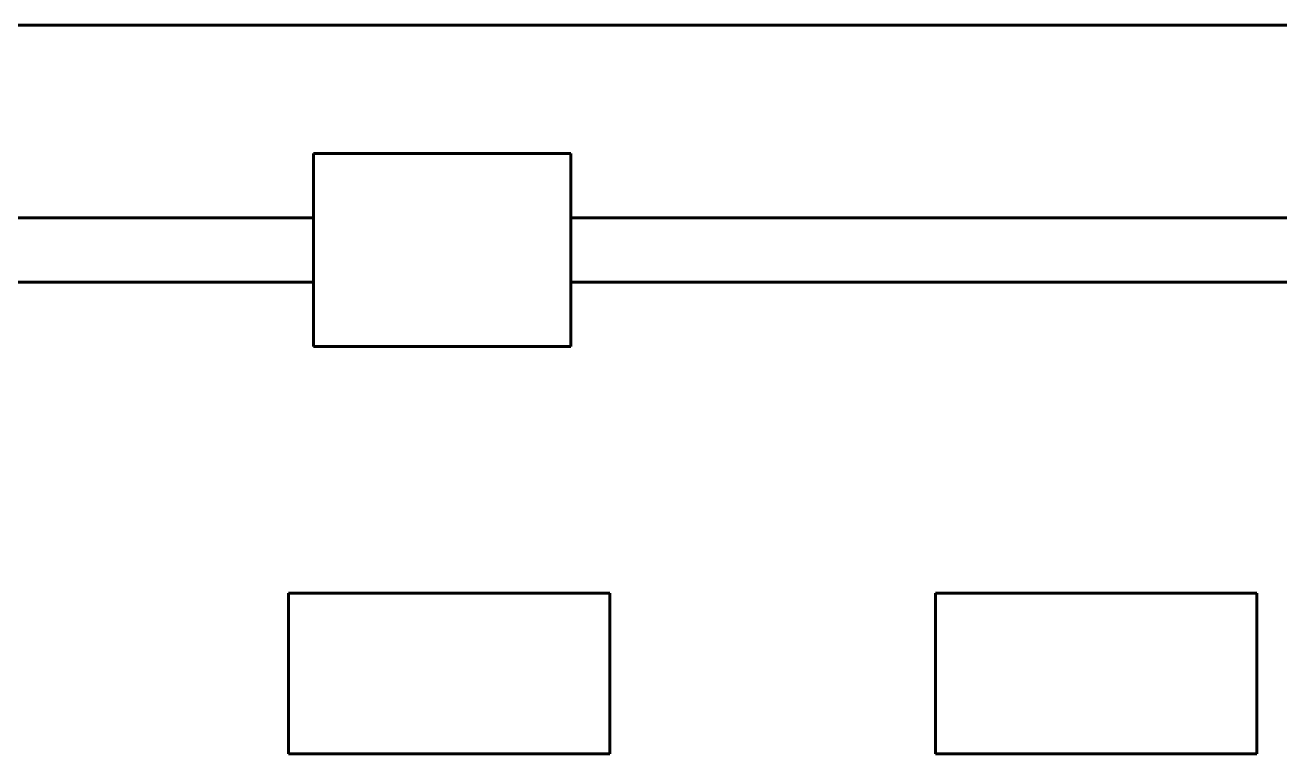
# Model space of a CAD drawing. Extents: x 0 to 297, y 0 to 292.
# Drawn here: x 83.11 to 92.87, y 110.44 to 116.11 of the extents above; entities that cross this region are included whole.
import ezdxf

# ---------------------------------------------------------------- set-up
doc = ezdxf.new("R2010")
doc.units = 0
doc.header["$MEASUREMENT"] = 0
doc.linetypes.add('K5LT_BASIC', pattern=[0])
doc.layers.add('Системный слой', color=7, linetype='Continuous')

# ---------------------------------------------------------------- blocks, each defined once
blk = doc.blocks.new('*U')
at = {"layer": 'Системный слой', "linetype": 'K5LT_BASIC', "lineweight": 60}
for p, q in [((87.6549, 111.6855), (85.1549, 111.6855)), ((85.1549, 111.6855), (85.1549, 110.4355)), ((87.6549, 110.4355), (87.6549, 111.6855)), ((92.6863, 111.6855), (90.1863, 111.6855)), ((90.1863, 111.6855), (90.1863, 110.4355)), ((92.6863, 110.4355), (92.6863, 111.6855)), ((85.1549, 110.4355), (87.6549, 110.4355)), ((90.1863, 110.4355), (92.6863, 110.4355))]:
    blk.add_line(p, q, dxfattribs=at)

msp = doc.modelspace()

# ---------------------------------------------------------------- linework, layer by layer
at = {"layer": 'Системный слой', "linetype": 'K5LT_BASIC', "lineweight": 60}
for p, q in [((109.3503, 116.1064), (63.8503, 116.1064)), ((87.35, 115.1064), (85.35, 115.1064)), ((85.35, 113.6064), (85.35, 115.1064)), ((85.35, 115.1064), (85.35, 113.6064)), ((85.35, 115.1064), (87.35, 115.1064)), ((87.35, 115.1064), (87.35, 113.6064)), ((87.35, 115.1064), (87.35, 113.6064)), ((79.3503, 114.6065), (85.3503, 114.6065)), ((87.3503, 114.6065), (93.3503, 114.6065)), ((85.35, 114.1064), (79.35, 114.1064)), ((93.35, 114.1064), (87.35, 114.1064)), ((87.35, 113.6064), (85.35, 113.6064)), ((85.35, 113.6064), (87.35, 113.6064)), ((86.6, 113.6064), (85.85, 113.6064))]:
    msp.add_line(p, q, dxfattribs=at)

# ---------------------------------------------------------------- block references
at = {"layer": 'Системный слой'}
msp.add_blockref('*U', (0, 0), dxfattribs=at)
msp.add_blockref('*U', (0, 0), dxfattribs=at)
msp.add_blockref('*U', (0, 0), dxfattribs=at)
msp.add_blockref('*U', (0, 0), dxfattribs=at)
msp.add_blockref('*U', (0, 0), dxfattribs=at)
msp.add_blockref('*U', (0, 0), dxfattribs=at)
msp.add_blockref('*U', (0, 0), dxfattribs=at)
msp.add_blockref('*U', (0, 0), dxfattribs=at)
msp.add_blockref('*U', (0, 0), dxfattribs=at)
msp.add_blockref('*U', (0, 0), dxfattribs=at)
msp.add_blockref('*U', (0, 0), dxfattribs=at)
msp.add_blockref('*U', (0, 0), dxfattribs=at)
msp.add_blockref('*U', (0, 0), dxfattribs=at)
msp.add_blockref('*U', (0, 0), dxfattribs=at)
msp.add_blockref('*U', (0, 0), dxfattribs=at)
msp.add_blockref('*U', (0, 0), dxfattribs=at)
msp.add_blockref('*U', (0, 0), dxfattribs=at)
msp.add_blockref('*U', (0, 0), dxfattribs=at)
msp.add_blockref('*U', (0, 0), dxfattribs=at)
msp.add_blockref('*U', (0, 0), dxfattribs=at)
msp.add_blockref('*U', (0, 0), dxfattribs=at)
msp.add_blockref('*U', (0, 0), dxfattribs=at)
msp.add_blockref('*U', (0, 0), dxfattribs=at)
msp.add_blockref('*U', (0, 0), dxfattribs=at)
msp.add_blockref('*U', (0, 0), dxfattribs=at)
msp.add_blockref('*U', (0, 0), dxfattribs=at)
msp.add_blockref('*U', (0, 0), dxfattribs=at)
msp.add_blockref('*U', (0, 0), dxfattribs=at)
msp.add_blockref('*U', (0, 0), dxfattribs=at)
msp.add_blockref('*U', (0, 0), dxfattribs=at)
msp.add_blockref('*U', (0, 0), dxfattribs=at)
msp.add_blockref('*U', (0, 0), dxfattribs=at)
msp.add_blockref('*U', (0, 0), dxfattribs=at)
msp.add_blockref('*U', (0, 0), dxfattribs=at)
msp.add_blockref('*U', (0, 0), dxfattribs=at)
msp.add_blockref('*U', (0, 0), dxfattribs=at)
msp.add_blockref('*U', (0, 0), dxfattribs=at)
msp.add_blockref('*U', (0, 0), dxfattribs=at)
msp.add_blockref('*U', (0, 0), dxfattribs=at)
msp.add_blockref('*U', (0, 0), dxfattribs=at)
msp.add_blockref('*U', (0, 0), dxfattribs=at)
msp.add_blockref('*U', (0, 0), dxfattribs=at)
msp.add_blockref('*U', (0, 0), dxfattribs=at)
msp.add_blockref('*U', (0, 0), dxfattribs=at)
msp.add_blockref('*U', (0, 0), dxfattribs=at)
msp.add_blockref('*U', (0, 0), dxfattribs=at)
msp.add_blockref('*U', (0, 0), dxfattribs=at)
msp.add_blockref('*U', (0, 0), dxfattribs=at)
msp.add_blockref('*U', (0, 0), dxfattribs=at)
msp.add_blockref('*U', (0, 0), dxfattribs=at)
msp.add_blockref('*U', (0, 0), dxfattribs=at)
msp.add_blockref('*U', (0, 0), dxfattribs=at)
msp.add_blockref('*U', (0, 0), dxfattribs=at)
msp.add_blockref('*U', (0, 0), dxfattribs=at)
msp.add_blockref('*U', (0, 0), dxfattribs=at)
msp.add_blockref('*U', (0, 0), dxfattribs=at)
msp.add_blockref('*U', (0, 0), dxfattribs=at)
msp.add_blockref('*U', (0, 0), dxfattribs=at)
msp.add_blockref('*U', (0, 0), dxfattribs=at)
msp.add_blockref('*U', (0, 0), dxfattribs=at)
msp.add_blockref('*U', (0, 0), dxfattribs=at)
msp.add_blockref('*U', (0, 0), dxfattribs=at)
msp.add_blockref('*U', (0, 0), dxfattribs=at)
msp.add_blockref('*U', (0, 0), dxfattribs=at)
msp.add_blockref('*U', (0, 0), dxfattribs=at)
msp.add_blockref('*U', (0, 0), dxfattribs=at)
msp.add_blockref('*U', (0, 0), dxfattribs=at)
msp.add_blockref('*U', (0, 0), dxfattribs=at)
msp.add_blockref('*U', (0, 0), dxfattribs=at)
msp.add_blockref('*U', (0, 0), dxfattribs=at)
msp.add_blockref('*U', (0, 0), dxfattribs=at)
msp.add_blockref('*U', (0, 0), dxfattribs=at)
msp.add_blockref('*U', (0, 0), dxfattribs=at)
msp.add_blockref('*U', (0, 0), dxfattribs=at)
msp.add_blockref('*U', (0, 0), dxfattribs=at)
msp.add_blockref('*U', (0, 0), dxfattribs=at)
msp.add_blockref('*U', (0, 0), dxfattribs=at)
msp.add_blockref('*U', (0, 0), dxfattribs=at)
msp.add_blockref('*U', (0, 0), dxfattribs=at)
msp.add_blockref('*U', (0, 0), dxfattribs=at)
msp.add_blockref('*U', (0, 0), dxfattribs=at)
msp.add_blockref('*U', (0, 0), dxfattribs=at)
msp.add_blockref('*U', (0, 0), dxfattribs=at)
msp.add_blockref('*U', (0, 0), dxfattribs=at)
msp.add_blockref('*U', (0, 0), dxfattribs=at)
msp.add_blockref('*U', (0, 0), dxfattribs=at)
msp.add_blockref('*U', (0, 0), dxfattribs=at)
msp.add_blockref('*U', (0, 0), dxfattribs=at)
msp.add_blockref('*U', (0, 0), dxfattribs=at)
msp.add_blockref('*U', (0, 0), dxfattribs=at)
msp.add_blockref('*U', (0, 0), dxfattribs=at)
msp.add_blockref('*U', (0, 0), dxfattribs=at)
msp.add_blockref('*U', (0, 0), dxfattribs=at)
msp.add_blockref('*U', (0, 0), dxfattribs=at)
msp.add_blockref('*U', (0, 0), dxfattribs=at)
msp.add_blockref('*U', (0, 0), dxfattribs=at)
msp.add_blockref('*U', (0, 0), dxfattribs=at)
msp.add_blockref('*U', (0, 0), dxfattribs=at)
msp.add_blockref('*U', (0, 0), dxfattribs=at)
msp.add_blockref('*U', (0, 0), dxfattribs=at)
msp.add_blockref('*U', (0, 0), dxfattribs=at)
msp.add_blockref('*U', (0, 0), dxfattribs=at)
msp.add_blockref('*U', (0, 0), dxfattribs=at)
msp.add_blockref('*U', (0, 0), dxfattribs=at)
msp.add_blockref('*U', (0, 0), dxfattribs=at)
msp.add_blockref('*U', (0, 0), dxfattribs=at)
msp.add_blockref('*U', (0, 0), dxfattribs=at)
msp.add_blockref('*U', (0, 0), dxfattribs=at)
msp.add_blockref('*U', (0, 0), dxfattribs=at)
msp.add_blockref('*U', (0, 0), dxfattribs=at)
msp.add_blockref('*U', (0, 0), dxfattribs=at)
msp.add_blockref('*U', (0, 0), dxfattribs=at)
msp.add_blockref('*U', (0, 0), dxfattribs=at)
msp.add_blockref('*U', (0, 0), dxfattribs=at)
msp.add_blockref('*U', (0, 0), dxfattribs=at)
msp.add_blockref('*U', (0, 0), dxfattribs=at)
msp.add_blockref('*U', (0, 0), dxfattribs=at)
msp.add_blockref('*U', (0, 0), dxfattribs=at)
msp.add_blockref('*U', (0, 0), dxfattribs=at)
msp.add_blockref('*U', (0, 0), dxfattribs=at)
msp.add_blockref('*U', (0, 0), dxfattribs=at)
msp.add_blockref('*U', (0, 0), dxfattribs=at)
msp.add_blockref('*U', (0, 0), dxfattribs=at)
msp.add_blockref('*U', (0, 0), dxfattribs=at)
msp.add_blockref('*U', (0, 0), dxfattribs=at)
msp.add_blockref('*U', (0, 0), dxfattribs=at)
msp.add_blockref('*U', (0, 0), dxfattribs=at)
msp.add_blockref('*U', (0, 0), dxfattribs=at)
msp.add_blockref('*U', (0, 0), dxfattribs=at)
msp.add_blockref('*U', (0, 0), dxfattribs=at)
msp.add_blockref('*U', (0, 0), dxfattribs=at)
msp.add_blockref('*U', (0, 0), dxfattribs=at)
msp.add_blockref('*U', (0, 0), dxfattribs=at)
msp.add_blockref('*U', (0, 0), dxfattribs=at)
msp.add_blockref('*U', (0, 0), dxfattribs=at)
msp.add_blockref('*U', (0, 0), dxfattribs=at)
msp.add_blockref('*U', (0, 0), dxfattribs=at)
msp.add_blockref('*U', (0, 0), dxfattribs=at)
msp.add_blockref('*U', (0, 0), dxfattribs=at)
msp.add_blockref('*U', (0, 0), dxfattribs=at)
msp.add_blockref('*U', (0, 0), dxfattribs=at)
msp.add_blockref('*U', (0, 0), dxfattribs=at)
msp.add_blockref('*U', (0, 0), dxfattribs=at)
msp.add_blockref('*U', (0, 0), dxfattribs=at)
msp.add_blockref('*U', (0, 0), dxfattribs=at)
msp.add_blockref('*U', (0, 0), dxfattribs=at)
msp.add_blockref('*U', (0, 0), dxfattribs=at)
msp.add_blockref('*U', (0, 0), dxfattribs=at)
msp.add_blockref('*U', (0, 0), dxfattribs=at)
msp.add_blockref('*U', (0, 0), dxfattribs=at)
msp.add_blockref('*U', (0, 0), dxfattribs=at)
msp.add_blockref('*U', (0, 0), dxfattribs=at)
msp.add_blockref('*U', (0, 0), dxfattribs=at)
msp.add_blockref('*U', (0, 0), dxfattribs=at)
msp.add_blockref('*U', (0, 0), dxfattribs=at)
msp.add_blockref('*U', (0, 0), dxfattribs=at)
msp.add_blockref('*U', (0, 0), dxfattribs=at)
msp.add_blockref('*U', (0, 0), dxfattribs=at)
msp.add_blockref('*U', (0, 0), dxfattribs=at)
msp.add_blockref('*U', (0, 0), dxfattribs=at)
msp.add_blockref('*U', (0, 0), dxfattribs=at)
msp.add_blockref('*U', (0, 0), dxfattribs=at)
msp.add_blockref('*U', (0, 0), dxfattribs=at)
msp.add_blockref('*U', (0, 0), dxfattribs=at)
msp.add_blockref('*U', (0, 0), dxfattribs=at)
msp.add_blockref('*U', (0, 0), dxfattribs=at)
msp.add_blockref('*U', (0, 0), dxfattribs=at)
msp.add_blockref('*U', (0, 0), dxfattribs=at)
msp.add_blockref('*U', (0, 0), dxfattribs=at)
msp.add_blockref('*U', (0, 0), dxfattribs=at)
msp.add_blockref('*U', (0, 0), dxfattribs=at)
msp.add_blockref('*U', (0, 0), dxfattribs=at)
msp.add_blockref('*U', (0, 0), dxfattribs=at)
msp.add_blockref('*U', (0, 0), dxfattribs=at)
msp.add_blockref('*U', (0, 0), dxfattribs=at)
msp.add_blockref('*U', (0, 0), dxfattribs=at)
msp.add_blockref('*U', (0, 0), dxfattribs=at)
msp.add_blockref('*U', (0, 0), dxfattribs=at)
msp.add_blockref('*U', (0, 0), dxfattribs=at)
msp.add_blockref('*U', (0, 0), dxfattribs=at)
msp.add_blockref('*U', (0, 0), dxfattribs=at)
msp.add_blockref('*U', (0, 0), dxfattribs=at)
msp.add_blockref('*U', (0, 0), dxfattribs=at)
msp.add_blockref('*U', (0, 0), dxfattribs=at)
msp.add_blockref('*U', (0, 0), dxfattribs=at)
msp.add_blockref('*U', (0, 0), dxfattribs=at)
msp.add_blockref('*U', (0, 0), dxfattribs=at)
msp.add_blockref('*U', (0, 0), dxfattribs=at)
msp.add_blockref('*U', (0, 0), dxfattribs=at)
msp.add_blockref('*U', (0, 0), dxfattribs=at)
msp.add_blockref('*U', (0, 0), dxfattribs=at)
msp.add_blockref('*U', (0, 0), dxfattribs=at)
msp.add_blockref('*U', (0, 0), dxfattribs=at)
msp.add_blockref('*U', (0, 0), dxfattribs=at)
msp.add_blockref('*U', (0, 0), dxfattribs=at)
msp.add_blockref('*U', (0, 0), dxfattribs=at)
msp.add_blockref('*U', (0, 0), dxfattribs=at)
msp.add_blockref('*U', (0, 0), dxfattribs=at)
msp.add_blockref('*U', (0, 0), dxfattribs=at)
msp.add_blockref('*U', (0, 0), dxfattribs=at)
msp.add_blockref('*U', (0, 0), dxfattribs=at)
msp.add_blockref('*U', (0, 0), dxfattribs=at)
msp.add_blockref('*U', (0, 0), dxfattribs=at)
msp.add_blockref('*U', (0, 0), dxfattribs=at)
msp.add_blockref('*U', (0, 0), dxfattribs=at)
msp.add_blockref('*U', (0, 0), dxfattribs=at)
msp.add_blockref('*U', (0, 0), dxfattribs=at)
msp.add_blockref('*U', (0, 0), dxfattribs=at)
msp.add_blockref('*U', (0, 0), dxfattribs=at)
msp.add_blockref('*U', (0, 0), dxfattribs=at)
msp.add_blockref('*U', (0, 0), dxfattribs=at)
msp.add_blockref('*U', (0, 0), dxfattribs=at)
msp.add_blockref('*U', (0, 0), dxfattribs=at)
msp.add_blockref('*U', (0, 0), dxfattribs=at)
msp.add_blockref('*U', (0, 0), dxfattribs=at)
msp.add_blockref('*U', (0, 0), dxfattribs=at)
msp.add_blockref('*U', (0, 0), dxfattribs=at)
msp.add_blockref('*U', (0, 0), dxfattribs=at)
msp.add_blockref('*U', (0, 0), dxfattribs=at)
msp.add_blockref('*U', (0, 0), dxfattribs=at)
msp.add_blockref('*U', (0, 0), dxfattribs=at)
msp.add_blockref('*U', (0, 0), dxfattribs=at)
msp.add_blockref('*U', (0, 0), dxfattribs=at)
msp.add_blockref('*U', (0, 0), dxfattribs=at)
msp.add_blockref('*U', (0, 0), dxfattribs=at)
msp.add_blockref('*U', (0, 0), dxfattribs=at)
msp.add_blockref('*U', (0, 0), dxfattribs=at)
msp.add_blockref('*U', (0, 0), dxfattribs=at)
msp.add_blockref('*U', (0, 0), dxfattribs=at)
msp.add_blockref('*U', (0, 0), dxfattribs=at)
msp.add_blockref('*U', (0, 0), dxfattribs=at)
msp.add_blockref('*U', (0, 0), dxfattribs=at)
msp.add_blockref('*U', (0, 0), dxfattribs=at)
msp.add_blockref('*U', (0, 0), dxfattribs=at)
msp.add_blockref('*U', (0, 0), dxfattribs=at)
msp.add_blockref('*U', (0, 0), dxfattribs=at)
msp.add_blockref('*U', (0, 0), dxfattribs=at)
msp.add_blockref('*U', (0, 0), dxfattribs=at)
msp.add_blockref('*U', (0, 0), dxfattribs=at)
msp.add_blockref('*U', (0, 0), dxfattribs=at)
msp.add_blockref('*U', (0, 0), dxfattribs=at)
msp.add_blockref('*U', (0, 0), dxfattribs=at)
msp.add_blockref('*U', (0, 0), dxfattribs=at)
msp.add_blockref('*U', (0, 0), dxfattribs=at)
msp.add_blockref('*U', (0, 0), dxfattribs=at)
msp.add_blockref('*U', (0, 0), dxfattribs=at)
msp.add_blockref('*U', (0, 0), dxfattribs=at)
msp.add_blockref('*U', (0, 0), dxfattribs=at)
msp.add_blockref('*U', (0, 0), dxfattribs=at)
msp.add_blockref('*U', (0, 0), dxfattribs=at)
msp.add_blockref('*U', (0, 0), dxfattribs=at)
msp.add_blockref('*U', (0, 0), dxfattribs=at)
msp.add_blockref('*U', (0, 0), dxfattribs=at)
msp.add_blockref('*U', (0, 0), dxfattribs=at)
msp.add_blockref('*U', (0, 0), dxfattribs=at)
msp.add_blockref('*U', (0, 0), dxfattribs=at)
msp.add_blockref('*U', (0, 0), dxfattribs=at)
msp.add_blockref('*U', (0, 0), dxfattribs=at)
msp.add_blockref('*U', (0, 0), dxfattribs=at)
msp.add_blockref('*U', (0, 0), dxfattribs=at)
msp.add_blockref('*U', (0, 0), dxfattribs=at)
msp.add_blockref('*U', (0, 0), dxfattribs=at)
msp.add_blockref('*U', (0, 0), dxfattribs=at)
msp.add_blockref('*U', (0, 0), dxfattribs=at)
msp.add_blockref('*U', (0, 0), dxfattribs=at)
msp.add_blockref('*U', (0, 0), dxfattribs=at)
msp.add_blockref('*U', (0, 0), dxfattribs=at)
msp.add_blockref('*U', (0, 0), dxfattribs=at)
msp.add_blockref('*U', (0, 0), dxfattribs=at)
msp.add_blockref('*U', (0, 0), dxfattribs=at)
msp.add_blockref('*U', (0, 0), dxfattribs=at)
msp.add_blockref('*U', (0, 0), dxfattribs=at)
msp.add_blockref('*U', (0, 0), dxfattribs=at)
msp.add_blockref('*U', (0, 0), dxfattribs=at)
msp.add_blockref('*U', (0, 0), dxfattribs=at)
msp.add_blockref('*U', (0, 0), dxfattribs=at)
msp.add_blockref('*U', (0, 0), dxfattribs=at)
msp.add_blockref('*U', (0, 0), dxfattribs=at)
msp.add_blockref('*U', (0, 0), dxfattribs=at)
msp.add_blockref('*U', (0, 0), dxfattribs=at)
msp.add_blockref('*U', (0, 0), dxfattribs=at)
msp.add_blockref('*U', (0, 0), dxfattribs=at)
msp.add_blockref('*U', (0, 0), dxfattribs=at)
msp.add_blockref('*U', (0, 0), dxfattribs=at)
msp.add_blockref('*U', (0, 0), dxfattribs=at)
msp.add_blockref('*U', (0, 0), dxfattribs=at)
msp.add_blockref('*U', (0, 0), dxfattribs=at)
msp.add_blockref('*U', (0, 0), dxfattribs=at)
msp.add_blockref('*U', (0, 0), dxfattribs=at)
msp.add_blockref('*U', (0, 0), dxfattribs=at)
msp.add_blockref('*U', (0, 0), dxfattribs=at)
msp.add_blockref('*U', (0, 0), dxfattribs=at)
msp.add_blockref('*U', (0, 0), dxfattribs=at)
msp.add_blockref('*U', (0, 0), dxfattribs=at)
msp.add_blockref('*U', (0, 0), dxfattribs=at)
msp.add_blockref('*U', (0, 0), dxfattribs=at)
msp.add_blockref('*U', (0, 0), dxfattribs=at)
msp.add_blockref('*U', (0, 0), dxfattribs=at)
msp.add_blockref('*U', (0, 0), dxfattribs=at)
msp.add_blockref('*U', (0, 0), dxfattribs=at)
msp.add_blockref('*U', (0, 0), dxfattribs=at)
msp.add_blockref('*U', (0, 0), dxfattribs=at)
msp.add_blockref('*U', (0, 0), dxfattribs=at)
msp.add_blockref('*U', (0, 0), dxfattribs=at)
msp.add_blockref('*U', (0, 0), dxfattribs=at)

doc.saveas('drawing.dxf')
